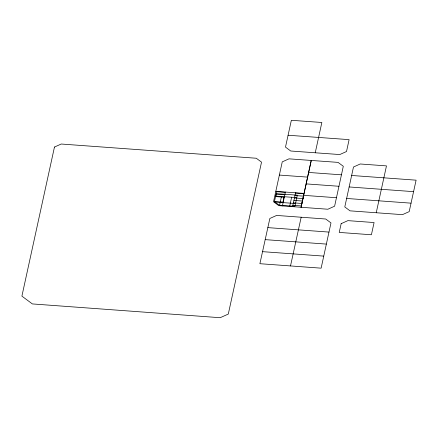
<?xml version="1.0" encoding="UTF-8"?>
<svg xmlns="http://www.w3.org/2000/svg" width="438" height="438" viewBox="0 0 438 438"><rect width="100%" height="100%" fill="white"/><g stroke="black" fill="none" stroke-linecap="round" stroke-linejoin="round"><path stroke-width="0.66" d="M275.798 196.618L276.854 191.724L285.335 192.337M279.586 205.214L281.47 196.481M284.01 197.215L282.953 202.11L274.473 201.496M282.4 205.915L285.395 192.063M289.759 205.948L291.648 197.215M292.573 206.659L295.573 192.797M341.448 174.828L343.299 166.276L338.054 162.383L289.003 158.841L282.258 161.868L273.531 201.754L278.776 205.652L327.865 209.233L334.61 206.199L341.448 174.828L308.631 172.446M328.976 232.08L321.131 268.166L259.887 263.703L269.857 218.463L276.613 215.441L325.735 219.016L330.98 222.92L328.976 232.08L267.837 227.623M346.633 198.463L353.477 167.015L360.222 163.987L386.475 165.887L376.237 212.748L350.017 210.842L344.788 206.939L346.633 198.463L411.047 203.161L416.1 180.171L351.637 175.474M288.084 135.238L285.488 147.108L290.717 151.006L339.768 154.554L346.513 151.526L349.102 139.634L288.084 135.238L291.347 120.291L321.853 122.481L315.245 152.774M290.504 265.932L301.174 217.226M411.047 203.161L409.185 211.631L402.44 214.658L376.237 212.748M279.356 175.069L307.618 177.111M275.803 191.373L304.065 193.41L311.243 160.445L301.054 207.278L303.654 195.337L336.455 197.724M295.513 193.07L303.994 193.684L301.349 205.92L292.863 205.312M276.323 194.171L284.81 194.784M294.982 195.518L303.463 196.131M275.639 196.114L296.794 197.637M275.529 196.602L284.278 197.231M294.456 197.965L302.937 198.578M293.925 200.412L302.406 201.026M293.394 202.865L301.875 203.473M274.987 202.033L295.524 203.511M349.135 186.955L413.576 191.652M306.14 183.889L338.946 186.276M265.193 239.635L326.365 244.092M262.543 251.658L323.753 256.11M276.17 193.651L274.445 201.628L279.236 205.187L294.916 206.314L297.331 195.178L276.17 193.651M54.465 147.048L21.9 296.132L32.379 303.928L220.177 317.709L228.291 314.073L261.53 162.137L256.285 158.244L61.221 144.025L54.465 147.048M341.158 223.659L339.236 232.419L371.413 234.763L374.085 222.548L347.903 220.632L341.158 223.659"/></g></svg>
